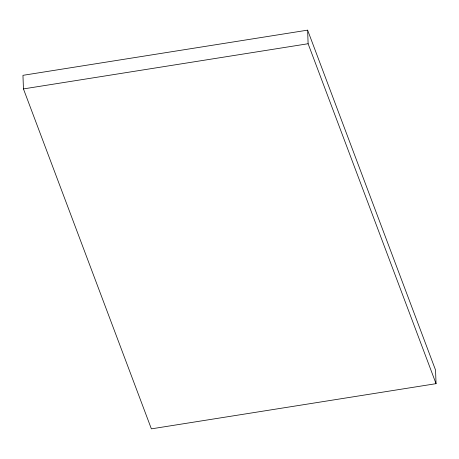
<?xml version="1.0" encoding="UTF-8"?>
<svg xmlns="http://www.w3.org/2000/svg" width="459" height="459" viewBox="0 0 459 459"><rect width="100%" height="100%" fill="white"/><g stroke="black" fill="none" stroke-linecap="round" stroke-linejoin="round"><path stroke-width="0.69" d="M307.622 30.145L22.95 75.328L23.449 88.914L151.378 428.855L436.05 383.672L435.551 370.086L307.622 30.145L308.115 43.731L436.05 383.672M23.449 88.914L308.115 43.731"/></g></svg>
